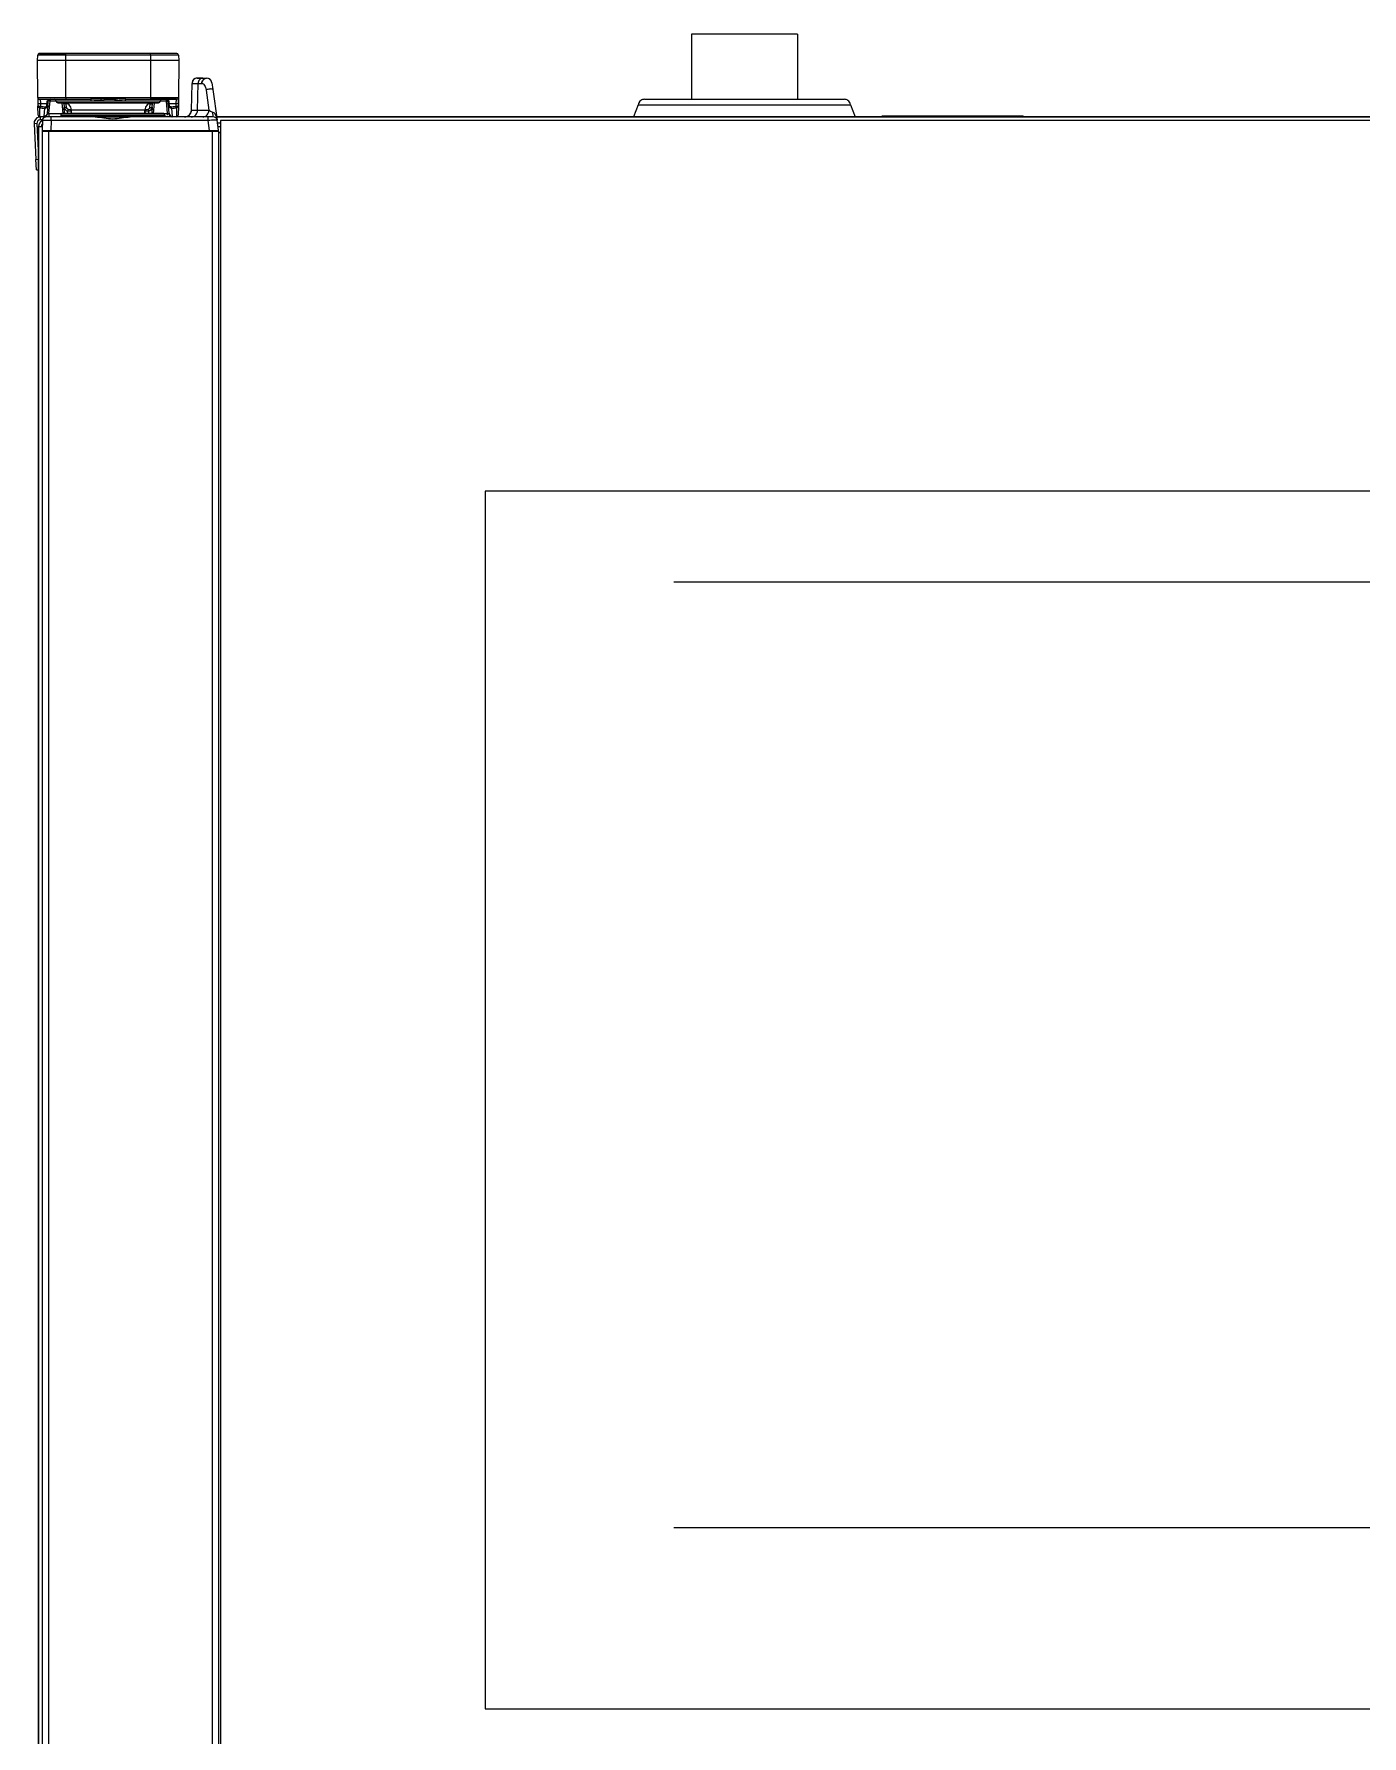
# Model space of a CAD drawing. Header units: millimetres. Extents: x 473 to 3963, y -1329 to 3488.
# Drawn here: x 1834.8 to 2211.1, y 1587.7 to 2070 of the extents above; entities that cross this region are included whole.
import ezdxf

# ---------------------------------------------------------------- set-up
doc = ezdxf.new("R2010")
doc.units = ezdxf.units.MM
doc.header["$LTSCALE"] = 392.37
doc.layers.get('0').update_dxf_attribs({"linetype": 'CONTINUOUS'})

msp = doc.modelspace()

# ---------------------------------------------------------------- linework, layer by layer
at = {"linetype": 'Continuous'}
for p, q in [((2022.15, 2069.97), (2021.15, 2069.97)), ((2021.15, 2069.97), (2021.15, 2051.47)), ((2036.15, 2069.97), (2022.15, 2069.97)), ((2050.15, 2069.97), (2036.15, 2069.97)), ((2051.15, 2069.97), (2050.15, 2069.97)), ((2051.15, 2069.97), (2051.15, 2051.47)), ((1835.85, 2062.47), (1835.93, 2063.99)), ((1835.85, 2062.47), (1835.93, 2063.99)), ((1843.85, 2063.99), (1835.93, 2063.99)), ((1838.05, 2064.47), (1836.43, 2064.47)), ((1836.43, 2064.47), (1838.05, 2064.47)), ((1838.1, 2064.47), (1838.05, 2064.47)), ((1838.05, 2064.47), (1838.1, 2064.47)), ((1843.85, 2064.47), (1838.1, 2064.47)), ((1838.1, 2064.47), (1843.85, 2064.47)), ((1867.85, 2064.47), (1843.85, 2064.47)), ((1867.85, 2064.47), (1843.85, 2064.47)), ((1843.85, 2063.99), (1843.85, 2064.47)), ((1867.85, 2063.99), (1843.85, 2063.99)), ((1843.85, 2062.47), (1843.85, 2063.99)), ((1873.59, 2064.47), (1867.85, 2064.47)), ((1873.59, 2064.47), (1867.85, 2064.47)), ((1867.85, 2063.99), (1867.85, 2064.47)), ((1867.85, 2063.99), (1867.85, 2062.47)), ((1875.77, 2063.99), (1867.85, 2063.99)), ((1873.65, 2064.47), (1873.59, 2064.47)), ((1873.65, 2064.47), (1873.59, 2064.47)), ((1875.27, 2064.47), (1873.65, 2064.47)), ((1875.27, 2064.47), (1873.65, 2064.47)), ((1875.77, 2063.99), (1875.85, 2062.47)), ((1835.94, 2051.96), (1835.85, 2062.47)), ((1843.85, 2062.47), (1835.85, 2062.47)), ((1843.85, 2051.96), (1843.85, 2062.47)), ((1867.85, 2062.47), (1843.85, 2062.47)), ((1867.85, 2062.47), (1867.85, 2051.96)), ((1875.85, 2062.47), (1867.85, 2062.47)), ((1875.85, 2062.47), (1875.76, 2051.96)), ((1875.85, 2062.47), (1875.76, 2051.96)), ((1879.49, 2048.43), (1879.62, 2055.99)), ((1879.49, 2048.43), (1879.62, 2055.99)), ((1879.62, 2055.99), (1879.62, 2055.99)), ((1879.62, 2055.99), (1881.32, 2055.99)), ((1881.12, 2057.47), (1882.65, 2057.47)), ((1881.37, 2057.47), (1881.12, 2057.47)), ((1881.19, 2048.43), (1881.32, 2055.99)), ((1881.32, 2055.99), (1882.41, 2055.99)), ((1882.65, 2057.47), (1881.37, 2057.47)), ((1882.65, 2057.47), (1883.74, 2057.47)), ((1885.22, 2056.17), (1885.22, 2056.18)), ((1885.22, 2056.18), (1885.5, 2054.21)), ((1835.94, 2051.96), (1835.95, 2050.31)), ((1835.94, 2051.96), (1835.95, 2050.31)), ((1835.94, 2051.96), (1843.85, 2051.96)), ((1835.95, 2050.31), (1835.96, 2049.57)), ((1835.98, 2046.96), (1835.96, 2049.57)), ((1835.98, 2046.96), (1835.96, 2049.57)), ((1836.44, 2051.47), (1843.85, 2051.47)), ((1836.44, 2051.47), (1843.85, 2051.47)), ((1836.44, 2051.47), (1836.44, 2051.47)), ((1838.52, 2050.23), (1836.68, 2050.23)), ((1836.68, 2050.23), (1836.68, 2049.48)), ((1838.48, 2049.74), (1838.52, 2050.23)), ((1838.77, 2049.72), (1838.58, 2047.55)), ((1838.77, 2049.72), (1838.58, 2047.55)), ((1838.78, 2049.79), (1838.77, 2049.72)), ((1838.78, 2049.79), (1838.77, 2049.72)), ((1838.78, 2049.79), (1838.82, 2050.27)), ((1838.78, 2049.79), (1838.78, 2049.79)), ((1838.82, 2050.27), (1838.89, 2051.01)), ((1838.82, 2050.27), (1838.89, 2051.01)), ((1839.07, 2047.45), (1839.38, 2050.97)), ((1839.38, 2051.47), (1839.38, 2050.97)), ((1841.1, 2050.97), (1839.38, 2050.97)), ((1851.02, 2050.97), (1841.1, 2050.97)), ((1841.87, 2050.47), (1841.6, 2050.47)), ((1841.68, 2050.47), (1843.43, 2050.47)), ((1843.43, 2050.47), (1841.87, 2050.47)), ((1842.75, 2050.47), (1843.01, 2047.48)), ((1843.25, 2050.47), (1843.27, 2050.27)), ((1843.25, 2050.47), (1843.27, 2050.27)), ((1843.27, 2050.27), (1843.36, 2049.22)), ((1843.43, 2050.47), (1843.51, 2050.47)), ((1855.85, 2050.47), (1843.43, 2050.47)), ((1843.51, 2050.47), (1855.85, 2050.47)), ((1843.85, 2051.96), (1843.85, 2051.47)), ((1843.85, 2051.96), (1867.85, 2051.96)), ((1843.85, 2051.47), (1850.85, 2051.47)), ((1844.33, 2050.23), (1843.9, 2050.23)), ((1843.9, 2050.23), (1843.99, 2049.18)), ((1855.85, 2050.97), (1851.02, 2050.97)), ((1860.68, 2050.97), (1855.85, 2050.97)), ((1868.27, 2050.47), (1855.85, 2050.47)), ((1855.85, 2050.47), (1869.82, 2050.47)), ((1870.6, 2050.97), (1860.68, 2050.97)), ((1860.84, 2051.47), (1867.85, 2051.47)), ((1867.79, 2050.23), (1867.37, 2050.23)), ((1867.7, 2049.18), (1867.79, 2050.23)), ((1867.85, 2051.96), (1875.76, 2051.96)), ((1867.85, 2051.96), (1867.85, 2051.47)), ((1875.26, 2051.47), (1867.85, 2051.47)), ((1867.85, 2051.47), (1875.26, 2051.47)), ((1869.82, 2050.47), (1868.27, 2050.47)), ((1868.34, 2049.22), (1868.43, 2050.27)), ((1868.43, 2050.27), (1868.45, 2050.47)), ((1868.43, 2050.27), (1868.45, 2050.47)), ((1868.69, 2047.45), (1868.95, 2050.47)), ((1870.1, 2050.47), (1869.82, 2050.47)), ((1869.82, 2050.47), (1870.02, 2050.47)), ((1872.31, 2050.97), (1870.6, 2050.97)), ((1872.31, 2051.47), (1872.31, 2050.97)), ((1872.31, 2050.97), (1872.62, 2047.45)), ((1872.88, 2050.27), (1872.81, 2051.01)), ((1872.81, 2051.01), (1872.88, 2050.27)), ((1872.92, 2049.79), (1872.88, 2050.27)), ((1872.92, 2049.79), (1872.92, 2049.79)), ((1872.92, 2049.72), (1872.92, 2049.79)), ((1872.92, 2049.72), (1872.92, 2049.79)), ((1873.11, 2047.55), (1872.92, 2049.72)), ((1873.11, 2047.55), (1872.92, 2049.72)), ((1875.02, 2050.23), (1873.17, 2050.23)), ((1873.21, 2049.74), (1873.17, 2050.23)), ((1875.02, 2050.23), (1875.01, 2049.48)), ((1875.74, 2049.57), (1875.71, 2046.96)), ((1875.76, 2051.96), (1875.74, 2050.31)), ((1875.75, 2050.85), (1875.74, 2050.36)), ((1875.74, 2050.31), (1875.74, 2049.57)), ((1875.75, 2051.72), (1875.75, 2051.62)), ((1875.75, 2051.34), (1875.75, 2050.97)), ((1883.62, 2054.09), (1884.42, 2048.43)), ((1885.5, 2054.21), (1886.71, 2045.6)), ((2006.06, 2049.88), (2004.76, 2046.47)), ((2006.06, 2049.88), (2004.76, 2046.47)), ((2006.06, 2049.88), (2006.25, 2049.88)), ((2006.25, 2049.88), (2006.34, 2049.88)), ((2006.34, 2049.88), (2065.95, 2049.88)), ((2007.85, 2051.47), (2016.15, 2051.47)), ((2016.15, 2051.47), (2034.05, 2051.47)), ((2034.05, 2051.47), (2036.08, 2051.47)), ((2036.08, 2051.47), (2036.15, 2051.47)), ((2036.15, 2051.47), (2038.25, 2051.47)), ((2038.25, 2051.47), (2056.15, 2051.47)), ((2056.15, 2051.47), (2064.45, 2051.47)), ((2065.95, 2049.88), (2066.05, 2049.88)), ((2066.05, 2049.88), (2066.23, 2049.88)), ((2066.23, 2049.88), (2067.54, 2046.47)), ((2066.23, 2049.88), (2067.54, 2046.47)), ((1836.48, 2046.47), (1836.46, 2049.09)), ((1837.66, 2046.47), (1836.48, 2046.47)), ((1836.65, 2045.67), (1836.65, 2046.47)), ((1837.24, 2045.67), (1836.65, 2045.67)), ((1837.2, 2045.48), (1837.15, 2042.67)), ((1837.78, 2048.91), (1837.59, 2046.67)), ((1837.65, 2046.47), (1837.65, 2046.29)), ((1837.66, 2046.47), (1837.88, 2046.47)), ((1837.66, 2046.47), (1837.87, 2046.47)), ((1837.87, 2046.47), (1837.66, 2046.47)), ((1837.95, 2046.47), (1837.87, 2046.47)), ((1837.87, 2046.47), (1837.98, 2046.47)), ((1837.98, 2046.47), (1837.87, 2046.47)), ((1837.88, 2046.47), (1838.21, 2046.47)), ((1837.98, 2046.47), (1837.95, 2046.47)), ((1838.49, 2046.47), (1837.98, 2046.47)), ((1837.98, 2046.47), (1838.2, 2046.47)), ((1838.2, 2046.47), (1837.98, 2046.47)), ((1839.7, 2046.47), (1838.2, 2046.47)), ((1839.07, 2047.45), (1842.83, 2047.45)), ((1839.07, 2047.45), (1839.07, 2046.47)), ((1839.7, 2045.48), (1839.65, 2042.67)), ((1852.19, 2046.47), (1839.7, 2046.47)), ((1839.7, 2045.48), (1839.7, 2046.47)), ((1884.21, 2045.48), (1839.7, 2045.48)), ((1841.15, 2046.57), (1841.25, 2046.57)), ((1841.25, 2046.57), (1842.4, 2046.57)), ((1842.4, 2046.97), (1842.4, 2046.67)), ((1842.4, 2046.97), (1857.15, 2046.97)), ((1842.4, 2046.67), (1857.15, 2046.67)), ((1842.4, 2046.57), (1842.42, 2046.57)), ((1842.9, 2047.47), (1844.91, 2047.47)), ((1844.91, 2047.47), (1842.9, 2047.47)), ((1843.5, 2047.55), (1843.36, 2049.22)), ((1843.5, 2047.55), (1843.36, 2049.22)), ((1844.43, 2047.47), (1844.36, 2048.24)), ((1844.91, 2047.47), (1854.7, 2047.47)), ((1854.7, 2047.47), (1844.91, 2047.47)), ((1845.33, 2048.17), (1845.27, 2047.47)), ((1845.45, 2047.47), (1845.43, 2048.5)), ((1845.43, 2048.5), (1855.85, 2048.5)), ((1852.19, 2046.47), (1862.1, 2046.47)), ((1854.7, 2047.47), (1857, 2047.47)), ((1857, 2047.47), (1854.7, 2047.47)), ((1855.85, 2048.5), (1866.27, 2048.5)), ((1857, 2047.47), (1857.15, 2047.47)), ((1857.15, 2047.47), (1857, 2047.47)), ((1857.15, 2047.47), (1869.39, 2047.47)), ((1869.39, 2047.47), (1857.15, 2047.47)), ((1857.15, 2046.97), (1871.9, 2046.97)), ((1857.15, 2046.67), (1871.9, 2046.67)), ((1884.21, 2046.47), (1862.1, 2046.47)), ((1866.25, 2047.47), (1866.27, 2048.5)), ((1866.43, 2047.47), (1866.37, 2048.17)), ((1867.33, 2048.24), (1867.27, 2047.47)), ((1868.34, 2049.22), (1868.19, 2047.55)), ((1869.39, 2047.47), (1869.45, 2047.47)), ((1871.4, 2047.47), (1869.39, 2047.47)), ((1869.45, 2047.47), (1871.4, 2047.47)), ((1871.46, 2047.45), (1872.62, 2047.45)), ((1871.88, 2046.57), (1871.9, 2046.57)), ((1871.9, 2046.97), (1871.9, 2046.67)), ((1871.9, 2046.57), (1871.92, 2046.57)), ((1871.92, 2046.57), (1873.01, 2046.57)), ((1872.62, 2047.45), (1872.62, 2047.07)), ((1872.62, 2047.07), (1872.62, 2046.97)), ((1873.01, 2046.57), (1873.15, 2046.57)), ((1874.11, 2046.67), (1873.91, 2048.91)), ((1875.24, 2049.09), (1875.21, 2046.47)), ((1879.49, 2048.43), (1879.49, 2048.43)), ((1879.49, 2048.43), (1881.19, 2048.43)), ((1881.19, 2048.43), (1884.42, 2048.43)), ((1885.72, 2046.47), (1884.21, 2046.47)), ((1884.21, 2045.48), (1884.21, 2046.47)), ((1884.6, 2042.67), (1884.21, 2045.48)), ((1885.72, 2046.47), (1885.72, 2046.47)), ((1886.59, 2046.47), (2536.69, 2046.47)), ((2536.69, 2046.47), (1886.59, 2046.47)), ((1887.12, 2042.69), (1886.71, 2045.6)), ((1887.12, 2042.69), (1886.71, 2045.6)), ((1887.65, 2044.67), (1886.84, 2044.67)), ((1887.65, 2045.47), (1887.65, 1490.47)), ((2534.65, 2045.47), (1887.65, 2045.47)), ((2075.15, 2046.77), (2115.15, 2046.77)), ((2075.15, 2046.47), (2075.15, 2046.77)), ((2115.15, 2046.47), (2115.15, 2046.77)), ((1835.65, 2044.61), (1834.85, 2044.57)), ((1834.85, 2044.57), (1835.38, 2034.46)), ((1835.65, 2044.61), (1836.15, 2035.1)), ((1836.15, 2043.77), (1836.95, 2043.77)), ((1836.15, 1476.45), (1836.15, 2043.77)), ((1836.15, 2043.77), (1836.15, 1476.45)), ((1836.95, 2043.77), (1836.99, 2043.77)), ((1836.99, 2043.77), (1837.17, 2043.77)), ((1837.15, 2042.67), (1839.65, 2042.67)), ((1837.15, 2042.47), (1837.47, 2042.47)), ((1837.15, 2042.47), (1837.15, 1493.47)), ((1837.47, 2042.47), (1838.31, 2042.47)), ((1838.31, 2042.47), (1838.35, 2042.47)), ((1838.35, 2042.47), (1838.95, 2042.47)), ((1838.95, 2042.47), (1885.35, 2042.47)), ((1838.95, 2042.47), (1838.95, 1493.47)), ((1839.65, 2042.67), (1839.65, 2042.47)), ((1839.65, 2042.67), (1884.6, 2042.67)), ((1884.6, 2042.67), (1887.12, 2042.69)), ((1884.6, 2042.67), (1884.6, 2042.47)), ((1885.35, 2042.47), (1885.95, 2042.47)), ((1885.35, 2042.47), (1885.35, 1493.47)), ((1885.95, 2042.47), (1885.99, 2042.47)), ((1885.99, 2042.47), (1886.83, 2042.47)), ((1886.83, 2042.47), (1887.15, 2042.47)), ((1886.97, 2043.77), (1887.65, 2043.77)), ((1887.15, 2042.47), (1887.15, 1493.47)), ((1887.65, 2041.97), (1887.15, 2041.97)), ((1835.38, 2034.46), (1836.15, 2034.5)), ((1835.54, 2031.47), (1835.38, 2034.46)), ((1835.54, 2031.47), (1836.15, 2031.5)), ((1835.54, 2031.47), (1836.15, 2031.5)), ((1962.65, 1940.47), (1962.65, 1595.47)), ((2459.65, 1940.47), (1962.65, 1940.47)), ((1962.65, 1595.47), (2459.65, 1595.47))]:
    msp.add_line(p, q, dxfattribs=at)
at = {"color": 2, "linetype": 'Continuous'}
for p, q in [((2016.15, 1914.77), (2406.15, 1914.77)), ((2016.15, 1646.77), (2406.15, 1646.77))]:
    msp.add_line(p, q, dxfattribs=at)
at = {"linetype": 'Continuous'}
for points in [[(1885.22, 2056.18), (1885.2, 2056.32), (1885.18, 2056.37)], [(1875.74, 2050.31), (1875.74, 2050.33), (1875.74, 2050.37), (1875.74, 2050.42), (1875.74, 2050.46), (1875.74, 2050.5), (1875.74, 2050.54), (1875.74, 2050.59), (1875.74, 2050.63), (1875.75, 2050.67), (1875.75, 2050.71), (1875.75, 2050.75), (1875.75, 2050.79), (1875.75, 2050.82), (1875.75, 2050.86), (1875.75, 2050.9), (1875.75, 2050.94), (1875.75, 2050.97), (1875.75, 2051.01), (1875.75, 2051.04), (1875.75, 2051.07), (1875.75, 2051.11), (1875.75, 2051.14), (1875.75, 2051.17), (1875.75, 2051.2), (1875.75, 2051.23), (1875.75, 2051.26), (1875.75, 2051.29), (1875.75, 2051.32), (1875.75, 2051.35), (1875.75, 2051.37), (1875.75, 2051.4), (1875.75, 2051.43), (1875.75, 2051.45), (1875.75, 2051.48), (1875.75, 2051.5), (1875.75, 2051.52), (1875.75, 2051.54), (1875.75, 2051.57), (1875.75, 2051.59), (1875.75, 2051.61), (1875.75, 2051.63), (1875.75, 2051.64), (1875.75, 2051.66), (1875.75, 2051.68), (1875.75, 2051.7), (1875.75, 2051.71), (1875.75, 2051.73), (1875.75, 2051.74), (1875.75, 2051.76), (1875.75, 2051.77), (1875.76, 2051.79), (1875.76, 2051.8), (1875.76, 2051.81), (1875.76, 2051.82), (1875.76, 2051.83), (1875.76, 2051.84), (1875.76, 2051.85), (1875.76, 2051.86), (1875.76, 2051.87), (1875.76, 2051.88), (1875.76, 2051.89), (1875.76, 2051.9), (1875.76, 2051.9), (1875.76, 2051.91), (1875.76, 2051.92), (1875.76, 2051.92), (1875.76, 2051.93), (1875.76, 2051.93), (1875.76, 2051.94), (1875.76, 2051.94), (1875.76, 2051.94), (1875.76, 2051.95), (1875.76, 2051.95), (1875.76, 2051.95), (1875.76, 2051.95), (1875.76, 2051.95)], [(1837.66, 2046.47), (1837.7, 2046.47), (1837.74, 2046.47), (1837.77, 2046.47)]]:
    msp.add_lwpolyline(points, dxfattribs=at)
for centre, radius, start, end in [((1836.43, 2063.97), 0.5, 155.2498, 177), ((1836.43, 2063.97), 0.5, 155.2498, 177), ((1836.43, 2063.97), 0.5, 148.4968, 155.2498), ((1836.43, 2063.97), 0.5, 148.4968, 155.2498), ((1836.43, 2063.97), 0.5, 133.4996, 148.4968), ((1836.43, 2063.97), 0.5, 133.4995, 148.4968), ((1836.43, 2063.97), 0.5, 124.9691, 133.4996), ((1836.43, 2063.97), 0.5, 124.9691, 133.4995), ((1836.43, 2063.97), 0.5, 111.7493, 124.9691), ((1836.43, 2063.97), 0.5, 111.7493, 124.9691), ((1836.43, 2063.97), 0.5, 90, 111.7493), ((1836.43, 2063.97), 0.5, 90, 111.7493), ((1875.27, 2063.97), 0.5, 3, 90), ((1881.12, 2055.97), 1.5, 90.0003, 179), ((1881.12, 2055.97), 1.5, 156.75, 179), ((1881.12, 2055.97), 1.5, 148.0095, 156.75), ((1881.12, 2055.97), 1.5, 134.5, 148.0095), ((1881.12, 2055.97), 1.5, 122.3662, 134.5), ((1881.12, 2055.97), 1.5, 112.25, 122.3662), ((1881.12, 2055.97), 1.5, 90, 112.25), ((1883.74, 2055.97), 1.5, 24.1977, 90), ((1883.74, 2055.97), 1.5, 49.37, 69.788), ((1883.74, 2055.97), 1.5, 28.7187, 48.6271), ((1883.82, 2056), 1.41, 15.2276, 15.8375), ((1836.44, 2051.97), 0.5, 180.5, 202.8752), ((1836.44, 2051.97), 0.5, 180.5, 202.8752), ((1836.44, 2051.97), 0.5, 202.8752, 210.3128), ((1836.44, 2051.97), 0.5, 202.8752, 210.3128), ((1836.44, 2051.97), 0.5, 210.3128, 225.2504), ((1836.44, 2051.97), 0.5, 210.3128, 225.2505), ((1836.44, 2051.97), 0.5, 225.2504, 234.1932), ((1836.44, 2051.97), 0.5, 225.2505, 234.1932), ((1836.44, 2051.97), 0.5, 234.1932, 247.6257), ((1836.44, 2051.97), 0.5, 234.1932, 247.6257), ((1836.44, 2051.97), 0.5, 247.6257, 270), ((1836.44, 2051.97), 0.5, 247.6257, 270), ((1852.27, 2159.39), 111.01, 261.9295, 262.61), ((1839.38, 2050.97), 0.5, 90, 175.0198), ((1839.38, 2050.97), 0.5, 146.9501, 154.56), ((1839.38, 2050.97), 0.5, 133.6465, 146.9501), ((1839.38, 2050.97), 0.5, 124.1693, 133.6465), ((1840.6, 2050.97), 0.5, 0, 90), ((1841.6, 2050.97), 0.5, 180, 270), ((1843.43, 2048.47), 2, 1, 90), ((1828.56, 2048.22), 15.47, 7.4648, 8.1054), ((1868.27, 2048.47), 2, 90, 179), ((1883.23, 2048.2), 15.57, 171.8973, 172.5337), ((1870.1, 2050.97), 0.5, 270, 360), ((1871.1, 2050.97), 0.5, 90, 180), ((1872.31, 2050.97), 0.5, 4.9998, 90), ((1859.44, 2159.34), 110.96, 277.3898, 278.0706), ((1875.26, 2051.97), 0.5, 270, 359.5), ((2007.85, 2049.67), 1.8, 149.8973, 172.334), ((2007.85, 2049.67), 1.8, 172.334, 173.0057), ((2007.85, 2049.67), 1.8, 147.0614, 149.8973), ((2007.85, 2049.67), 1.8, 124.3976, 147.0614), ((2007.85, 2049.67), 1.8, 90, 124.3976), ((2064.45, 2049.67), 1.8, 55.6024, 90), ((2064.45, 2049.67), 1.8, 32.9386, 55.6024), ((2064.45, 2049.67), 1.8, 30.1027, 32.9386), ((2064.45, 2049.67), 1.8, 7.666, 30.1027), ((2064.45, 2049.67), 1.8, 6.9943, 7.666), ((1836.65, 2044.67), 1.8, 102.4046, 183), ((1836.65, 2044.67), 1, 90, 183), ((1836.48, 2046.97), 0.5, 180.5, 270), ((1837.95, 2043.77), 1.8, 117.6942, 180), ((1836.65, 2044.67), 1.8, 96.1977, 102.4046), ((1852.23, 2161.59), 113.6, 262.0221, 262.6948), ((1837.95, 2043.77), 1.8, 114.6293, 117.6942), ((1838.2, 2045.47), 1, 90, 179), ((1838.2, 2045.47), 1, 156.7508, 179), ((1838.2, 2045.47), 1, 147.782, 156.7508), ((1838.2, 2045.47), 1, 134.5016, 147.782), ((1838.2, 2045.47), 1, 122.1772, 134.5016), ((1838.2, 2045.47), 1, 112.2522, 122.1772), ((1838.2, 2045.47), 1, 90.0028, 112.2522), ((1837.87, 2046.97), 0.5, 270, 299), ((1836.36, 2063.34), 16.12, 279.1978, 279.7081), ((1842.9, 2046.97), 0.5, 89.9995, 180), ((1842.9, 2046.67), 0.5, 180, 202.4999), ((1844.43, 2047.63), 0.927, 185.0114, 190.2826), ((1855.12, 2189.23), 141.4, 265.6382, 266.0309), ((1855.11, 2186.23), 138, 265.5874, 265.9716), ((1845.36, 2049.13), 0.963, 267.86, 274.1761), ((1844.04, 2048.7), 1.41, 347.3815, 349.683), ((1866.33, 2049.14), 0.965, 265.8395, 272.1457), ((1867.65, 2048.7), 1.41, 190.3159, 192.618), ((1856.58, 2186.24), 138.01, 274.0284, 274.4126), ((1856.58, 2189.24), 141.4, 273.9691, 274.3618), ((1867.27, 2047.63), 0.927, 349.7174, 354.9886), ((1871.4, 2046.97), 0.5, 0, 90.0005), ((1871.4, 2046.67), 0.5, 337.5001, 360), ((1875.31, 2063.15), 15.93, 260.2894, 260.8066), ((1859.48, 2161.54), 113.55, 277.3051, 277.978), ((1875.21, 2046.97), 0.5, 270, 359.5), ((1877.49, 2048.47), 2, 269.9997, 359), ((1877.49, 2048.47), 2, 270, 292.25), ((1877.49, 2048.47), 2, 292.25, 302.365), ((1877.49, 2048.47), 2, 302.365, 314.5), ((1877.49, 2048.47), 2, 314.5, 328.0084), ((1877.49, 2048.47), 2, 328.0084, 336.75), ((1877.49, 2048.47), 2, 336.75, 359), ((1885.72, 2045.47), 1, 62.6592, 90.0006), ((1885.72, 2045.47), 1, 62.6546, 89.9974), ((1885.72, 2045.47), 1, 35.8123, 62.6592), ((1885.72, 2045.47), 1, 35.7792, 62.6546), ((1885.72, 2045.47), 1, 34.9375, 35.8123), ((1885.72, 2045.47), 1, 34.8691, 35.7792), ((1885.72, 2045.47), 1, 7.9915, 34.9375), ((1885.72, 2045.47), 1, 7.9996, 34.8691), ((1837.95, 2043.77), 1, 140.2194, 180), ((1837.35, 2042.67), 0.2, 179.0003, 239.654), ((1837.35, 2042.67), 0.2, 179, 209.3352), ((1837.35, 2042.67), 0.2, 209.3352, 223.1813), ((1837.35, 2042.67), 0.2, 223.1813, 239.6667), ((1837.35, 2042.67), 0.2, 239.654, 269.9806), ((1837.35, 2042.67), 0.2, 239.6667, 270), ((1886.92, 2042.67), 0.2, 270, 302.6666), ((1886.92, 2042.67), 0.2, 270, 302.6667), ((1886.92, 2042.67), 0.2, 302.6666, 8), ((1886.92, 2042.67), 0.2, 302.6667, 8)]:
    msp.add_arc(centre, radius, start, end, dxfattribs=at)
for points, knots in [([(1882.65, 2057.47), (1882.31, 2057.47), (1881.57, 2057.11), (1881.32, 2056.36), (1881.32, 2055.99)], [0, 0, 0, 0, 0.479026, 1, 1, 1, 1]), ([(1882.41, 2055.99), (1882.41, 2056.36), (1882.66, 2057.11), (1883.39, 2057.47), (1883.74, 2057.47)], [0, 0, 0, 0, 0.520972, 1, 1, 1, 1]), ([(1883.74, 2057.42), (1883.39, 2057.39), (1882.69, 2057.06), (1882.41, 2056.34), (1882.41, 2055.99)], [0, 0, 0, 0, 0.495054, 1, 1, 1, 1]), ([(1882.41, 2055.99), (1882.72, 2055.98), (1883.35, 2055.3), (1883.55, 2054.56), (1883.62, 2054.09)], [0, 0, 0, 0, 0.396481, 1, 1, 1, 1]), ([(1885.5, 2054.21), (1885.48, 2054.3), (1885.14, 2054.4), (1884.7, 2054.4), (1884.12, 2054.31), (1883.75, 2054.19), (1883.62, 2054.09)], [0, 0, 0, 0, 0.13996, 0.419911, 0.74804, 1, 1, 1, 1]), ([(1885.05, 2056.68), (1884.92, 2056.91), (1884.54, 2057.31), (1884, 2057.43), (1883.74, 2057.42)], [0, 0, 0, 0, 0.503298, 1, 1, 1, 1]), ([(1836.68, 2050.23), (1836.52, 2050.21), (1836.28, 2050.21), (1836.06, 2050.24), (1835.95, 2050.28), (1835.95, 2050.31)], [0, 0, 0, 0, 0.654333, 0.892983, 1, 1, 1, 1]), ([(1836.68, 2049.48), (1836.52, 2049.48), (1836.28, 2049.47), (1836.07, 2049.5), (1835.96, 2049.54), (1835.96, 2049.57)], [0, 0, 0, 0, 0.654492, 0.893045, 1, 1, 1, 1]), ([(1835.96, 2049.57), (1835.96, 2049.44), (1836.07, 2049.19), (1836.33, 2049.09), (1836.46, 2049.09)], [0, 0, 0, 0, 0.495198, 1, 1, 1, 1]), ([(1836.44, 2051.47), (1836.48, 2051.47), (1836.55, 2051.34), (1836.63, 2050.95), (1836.67, 2050.54), (1836.68, 2050.23)], [0, 0, 0, 0, 0.083899, 0.274959, 1, 1, 1, 1]), ([(1836.68, 2049.48), (1836.68, 2049.44), (1836.63, 2049.29), (1836.56, 2049.13), (1836.46, 2049.09)], [0, 0, 0, 0, 0.307109, 1, 1, 1, 1]), ([(1837.78, 2048.91), (1838.02, 2048.89), (1838.53, 2049.06), (1838.76, 2049.55), (1838.78, 2049.79)], [0, 0, 0, 0, 0.495242, 1, 1, 1, 1]), ([(1837.99, 2049.31), (1838.1, 2049.29), (1838.37, 2049.37), (1838.47, 2049.62), (1838.48, 2049.74)], [0, 0, 0, 0, 0.482952, 1, 1, 1, 1]), ([(1838.48, 2049.74), (1838.55, 2049.74), (1838.63, 2049.75), (1838.78, 2049.76), (1838.78, 2049.79)], [0, 0, 0, 0, 0.706297, 1, 1, 1, 1]), ([(1838.52, 2050.23), (1838.6, 2050.22), (1838.67, 2050.23), (1838.82, 2050.24), (1838.82, 2050.27)], [0, 0, 0, 0, 0.706406, 1, 1, 1, 1]), ([(1838.56, 2050.78), (1838.6, 2050.79), (1838.73, 2050.81), (1838.88, 2050.92), (1838.89, 2051.01)], [0, 0, 0, 0, 0.319349, 1, 1, 1, 1]), ([(1839.38, 2050.97), (1839.32, 2050.98), (1839.21, 2050.99), (1839.04, 2051.01), (1838.96, 2050.99), (1838.89, 2051.02), (1838.89, 2051.01)], [0, 0, 0, 0, 0.382509, 0.707934, 0.924121, 1, 1, 1, 1]), ([(1843.9, 2050.23), (1843.76, 2050.21), (1843.55, 2050.2), (1843.36, 2050.21), (1843.27, 2050.25), (1843.27, 2050.27)], [0, 0, 0, 0, 0.666489, 0.894653, 1, 1, 1, 1]), ([(1850.85, 2051.47), (1850.91, 2051.47), (1851.01, 2051.24), (1851.02, 2051.08), (1851.02, 2050.97)], [0, 0, 0, 0, 0.343481, 1, 1, 1, 1]), ([(1855.85, 2051.43), (1855.44, 2051.43), (1853.82, 2051.31), (1852.22, 2050.97), (1851.02, 2050.97)], [0, 0, 0, 0, 0.254436, 1, 1, 1, 1]), ([(1860.68, 2050.97), (1860.29, 2050.97), (1858.67, 2051.08), (1857.07, 2051.43), (1855.85, 2051.43)], [0, 0, 0, 0, 0.243895, 1, 1, 1, 1]), ([(1860.84, 2051.47), (1860.78, 2051.47), (1860.69, 2051.24), (1860.68, 2051.08), (1860.68, 2050.97)], [0, 0, 0, 0, 0.34348, 1, 1, 1, 1]), ([(1867.79, 2050.23), (1867.94, 2050.21), (1868.14, 2050.2), (1868.34, 2050.21), (1868.43, 2050.25), (1868.43, 2050.27)], [0, 0, 0, 0, 0.666527, 0.894679, 1, 1, 1, 1]), ([(1872.81, 2051.01), (1872.81, 2051.02), (1872.73, 2050.99), (1872.66, 2051.01), (1872.49, 2050.99), (1872.38, 2050.98), (1872.31, 2050.97)], [0, 0, 0, 0, 0.076298, 0.294717, 0.618574, 1, 1, 1, 1]), ([(1872.81, 2051.01), (1872.81, 2050.98), (1872.87, 2050.85), (1873.03, 2050.8), (1873.14, 2050.78)], [0, 0, 0, 0, 0.198949, 1, 1, 1, 1]), ([(1872.88, 2050.27), (1872.88, 2050.24), (1873.02, 2050.23), (1873.1, 2050.22), (1873.17, 2050.23)], [0, 0, 0, 0, 0.293705, 1, 1, 1, 1]), ([(1872.92, 2049.79), (1872.92, 2049.76), (1873.07, 2049.75), (1873.14, 2049.74), (1873.21, 2049.74)], [0, 0, 0, 0, 0.293703, 1, 1, 1, 1]), ([(1873.91, 2048.91), (1873.68, 2048.89), (1873.16, 2049.06), (1872.94, 2049.55), (1872.92, 2049.79)], [0, 0, 0, 0, 0.495191, 1, 1, 1, 1]), ([(1873.71, 2049.31), (1873.59, 2049.29), (1873.33, 2049.37), (1873.22, 2049.62), (1873.21, 2049.74)], [0, 0, 0, 0, 0.482593, 1, 1, 1, 1]), ([(1875.74, 2049.57), (1875.74, 2049.54), (1875.63, 2049.5), (1875.41, 2049.47), (1875.17, 2049.48), (1875.01, 2049.48)], [0, 0, 0, 0, 0.106955, 0.345508, 1, 1, 1, 1]), ([(1875.24, 2049.09), (1875.21, 2049.1), (1875.09, 2049.2), (1875.03, 2049.36), (1875.01, 2049.48)], [0, 0, 0, 0, 0.187815, 1, 1, 1, 1]), ([(1875.26, 2051.47), (1875.22, 2051.47), (1875.15, 2051.34), (1875.07, 2050.95), (1875.03, 2050.54), (1875.02, 2050.23)], [0, 0, 0, 0, 0.083887, 0.274948, 1, 1, 1, 1]), ([(1875.74, 2050.31), (1875.74, 2050.28), (1875.63, 2050.24), (1875.42, 2050.21), (1875.18, 2050.21), (1875.02, 2050.23)], [0, 0, 0, 0, 0.107017, 0.345667, 1, 1, 1, 1]), ([(1875.74, 2049.57), (1875.73, 2049.44), (1875.62, 2049.19), (1875.36, 2049.09), (1875.24, 2049.09)], [0, 0, 0, 0, 0.495204, 1, 1, 1, 1]), ([(1839.7, 2045.48), (1839.38, 2045.49), (1838.92, 2045.49), (1838.33, 2045.49), (1837.95, 2045.49), (1837.65, 2045.48), (1837.41, 2045.5), (1837.3, 2045.47), (1837.2, 2045.5), (1837.2, 2045.48)], [0, 0, 0, 0, 0.382674, 0.555506, 0.707043, 0.831394, 0.923799, 0.980718, 1, 1, 1, 1]), ([(1838.58, 2047.55), (1838.56, 2047.31), (1838.32, 2046.84), (1837.83, 2046.67), (1837.59, 2046.67)], [0, 0, 0, 0, 0.494355, 1, 1, 1, 1]), ([(1837.69, 2046.52), (1837.7, 2046.51), (1837.73, 2046.49), (1837.75, 2046.48), (1837.77, 2046.47)], [0, 0, 0, 0, 0.47482, 1, 1, 1, 1]), ([(1837.99, 2049.31), (1837.98, 2049.26), (1837.95, 2049.12), (1837.88, 2048.96), (1837.78, 2048.91)], [0, 0, 0, 0, 0.310878, 1, 1, 1, 1]), ([(1838.58, 2047.55), (1838.58, 2047.51), (1838.58, 2047.44), (1838.63, 2047.42), (1838.65, 2047.42)], [0, 0, 0, 0, 0.661814, 1, 1, 1, 1]), ([(1838.62, 2047.38), (1838.64, 2047.38), (1838.74, 2047.39), (1838.85, 2047.41), (1838.93, 2047.42)], [0, 0, 0, 0, 0.177232, 1, 1, 1, 1]), ([(1843.99, 2049.18), (1843.85, 2049.16), (1843.64, 2049.15), (1843.45, 2049.17), (1843.36, 2049.2), (1843.36, 2049.22)], [0, 0, 0, 0, 0.666779, 0.894779, 1, 1, 1, 1]), ([(1843.36, 2049.22), (1843.38, 2048.97), (1843.61, 2048.47), (1844.11, 2048.25), (1844.36, 2048.24)], [0, 0, 0, 0, 0.501485, 1, 1, 1, 1]), ([(1843.5, 2047.47), (1843.5, 2047.48), (1843.51, 2047.51), (1843.5, 2047.53), (1843.5, 2047.55)], [0, 0, 0, 0, 0.498576, 1, 1, 1, 1]), ([(1844.49, 2048.64), (1844.49, 2048.59), (1844.46, 2048.46), (1844.43, 2048.3), (1844.36, 2048.24)], [0, 0, 0, 0, 0.326559, 1, 1, 1, 1]), ([(1845.38, 2048.25), (1845.37, 2048.24), (1845.36, 2048.21), (1845.34, 2048.18), (1845.33, 2048.17)], [0, 0, 0, 0, 0.571517, 1, 1, 1, 1]), ([(1852.19, 2046.47), (1853.85, 2046.47), (1857.15, 2045.48), (1860.44, 2046.47), (1862.1, 2046.47)], [0, 0, 0, 0, 0.500004, 1, 1, 1, 1]), ([(1866.32, 2048.25), (1866.33, 2048.24), (1866.34, 2048.21), (1866.36, 2048.18), (1866.37, 2048.17)], [0, 0, 0, 0, 0.571512, 1, 1, 1, 1]), ([(1867.2, 2048.64), (1867.21, 2048.59), (1867.23, 2048.46), (1867.26, 2048.3), (1867.33, 2048.24)], [0, 0, 0, 0, 0.326565, 1, 1, 1, 1]), ([(1867.33, 2048.24), (1867.58, 2048.25), (1868.09, 2048.47), (1868.32, 2048.97), (1868.34, 2049.22)], [0, 0, 0, 0, 0.498294, 1, 1, 1, 1]), ([(1867.7, 2049.18), (1867.85, 2049.16), (1868.05, 2049.15), (1868.25, 2049.17), (1868.34, 2049.2), (1868.34, 2049.22)], [0, 0, 0, 0, 0.66678, 0.894779, 1, 1, 1, 1]), ([(1868.19, 2047.55), (1868.19, 2047.53), (1868.19, 2047.51), (1868.19, 2047.48), (1868.19, 2047.46)], [0, 0, 0, 0, 0.509448, 1, 1, 1, 1]), ([(1872.76, 2047.42), (1872.8, 2047.42), (1872.9, 2047.4), (1873.01, 2047.39), (1873.08, 2047.38)], [0, 0, 0, 0, 0.310439, 1, 1, 1, 1]), ([(1873.11, 2047.55), (1873.13, 2047.31), (1873.37, 2046.84), (1873.87, 2046.67), (1874.11, 2046.67)], [0, 0, 0, 0, 0.494355, 1, 1, 1, 1]), ([(1873.91, 2048.91), (1873.89, 2048.92), (1873.77, 2049.03), (1873.73, 2049.19), (1873.71, 2049.31)], [0, 0, 0, 0, 0.183407, 1, 1, 1, 1]), ([(1874.07, 2046.57), (1874.08, 2046.58), (1874.1, 2046.61), (1874.11, 2046.65), (1874.11, 2046.67)], [0, 0, 0, 0, 0.540593, 1, 1, 1, 1]), ([(1879.41, 2046.47), (1879.87, 2046.47), (1880.84, 2046.94), (1881.18, 2047.93), (1881.19, 2048.43)], [0, 0, 0, 0, 0.479026, 1, 1, 1, 1]), ([(1882.64, 2046.47), (1883.1, 2046.47), (1884.07, 2046.94), (1884.41, 2047.93), (1884.42, 2048.43)], [0, 0, 0, 0, 0.479026, 1, 1, 1, 1]), ([(1886.71, 2045.6), (1886.7, 2045.62), (1886.61, 2045.58), (1886.5, 2045.61), (1886.25, 2045.58), (1885.95, 2045.58), (1885.57, 2045.56), (1884.99, 2045.53), (1884.52, 2045.5), (1884.21, 2045.48)], [0, 0, 0, 0, 0.019418, 0.076535, 0.169151, 0.293656, 0.445222, 0.617927, 1, 1, 1, 1]), ([(1884.42, 2048.43), (1884.47, 2048.37), (1884.79, 2048.09), (1885.19, 2047.92), (1885.52, 2047.85)], [0, 0, 0, 0, 0.200525, 1, 1, 1, 1]), ([(1885.52, 2047.85), (1885.74, 2047.81), (1886.08, 2047.47), (1886.48, 2046.7), (1886.65, 2046.04), (1886.71, 2045.6)], [0, 0, 0, 0, 0.247379, 0.498481, 1, 1, 1, 1]), ([(1885.72, 2046.47), (1885.68, 2046.47), (1885.63, 2046.65), (1885.58, 2046.88), (1885.54, 2047.34), (1885.53, 2047.67), (1885.52, 2047.85)], [0, 0, 0, 0, 0.08273, 0.288439, 0.604077, 1, 1, 1, 1])]:
    msp.add_open_spline(points, degree=3, knots=knots, dxfattribs=at)
for points in [[(1885.18, 2056.38), (1885.15, 2056.49), (1885.11, 2056.59), (1885.05, 2056.68)], [(1838.52, 2050.23), (1838.54, 2050.41), (1838.55, 2050.6), (1838.56, 2050.78)], [(1838.56, 2050.78), (1838.56, 2050.91), (1838.62, 2051.05), (1838.7, 2051.15)], [(1838.7, 2051.15), (1838.85, 2051.35), (1839.13, 2051.47), (1839.38, 2051.47)], [(1855.85, 2051.7), (1854.18, 2051.7), (1852.52, 2051.47), (1850.85, 2051.47)], [(1860.84, 2051.47), (1859.18, 2051.47), (1857.52, 2051.7), (1855.85, 2051.7)], [(1872.99, 2051.16), (1872.84, 2051.35), (1872.56, 2051.47), (1872.31, 2051.47)], [(1873.14, 2050.78), (1873.13, 2050.92), (1873.08, 2051.06), (1872.99, 2051.16)], [(1873.17, 2050.23), (1873.15, 2050.41), (1873.14, 2050.6), (1873.14, 2050.78)], [(1837.59, 2046.67), (1837.58, 2046.61), (1837.64, 2046.55), (1837.69, 2046.52)], [(1838.15, 2046.61), (1838.03, 2046.54), (1837.9, 2046.49), (1837.77, 2046.47)], [(1838.62, 2047.38), (1838.58, 2047.08), (1838.4, 2046.77), (1838.15, 2046.61)], [(1843.99, 2049.18), (1844.01, 2048.93), (1844.25, 2048.66), (1844.49, 2048.64)], [(1845.42, 2048.39), (1845.41, 2048.35), (1845.4, 2048.3), (1845.38, 2048.25)], [(1866.28, 2048.39), (1866.29, 2048.35), (1866.3, 2048.3), (1866.32, 2048.25)], [(1867.2, 2048.64), (1867.45, 2048.66), (1867.68, 2048.93), (1867.7, 2049.18)], [(1873.08, 2047.38), (1873.11, 2047.43), (1873.12, 2047.49), (1873.11, 2047.55)], [(1873.08, 2047.38), (1873.11, 2047.16), (1873.21, 2046.93), (1873.36, 2046.76)], [(1873.36, 2046.76), (1873.51, 2046.61), (1873.72, 2046.5), (1873.93, 2046.47)], [(1873.93, 2046.47), (1873.98, 2046.5), (1874.03, 2046.52), (1874.07, 2046.57)]]:
    msp.add_open_spline(points, degree=3, dxfattribs=at)

doc.saveas('drawing.dxf')
